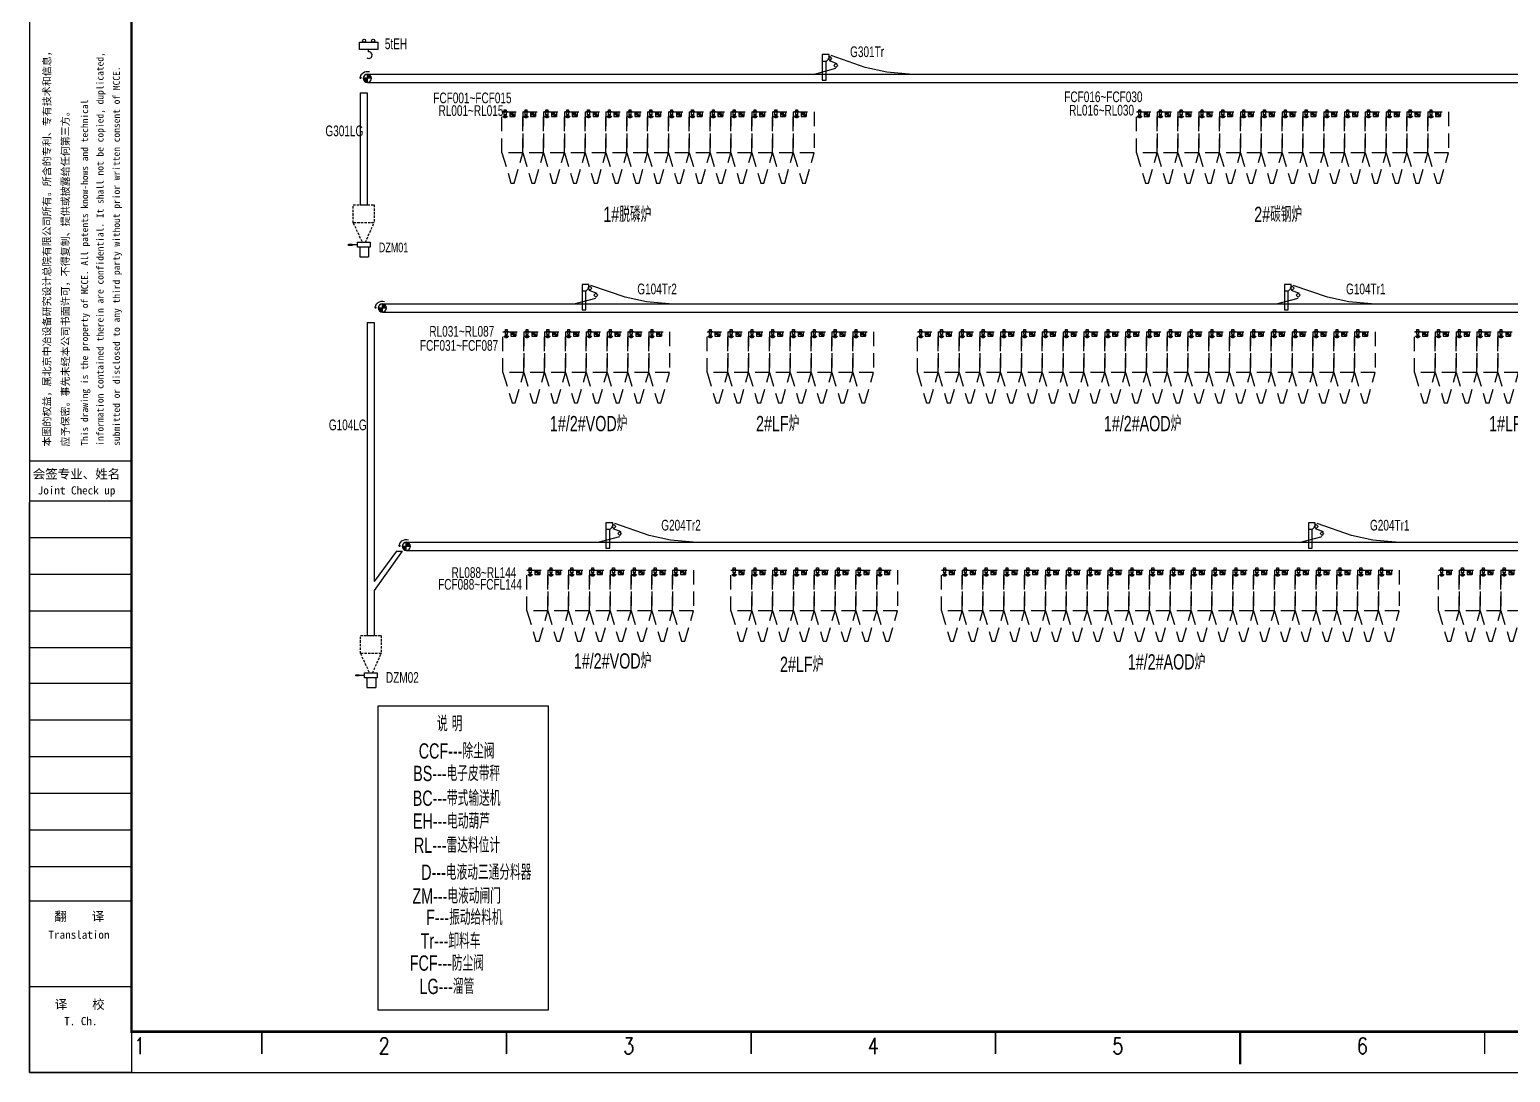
# Model space of a CAD drawing. Extents: x 5264479 to 5898079, y 1841784 to 2289784.
# Drawn here: x 5264479 to 5652008, y 1841784 to 2114662 of the extents above; entities that cross this region are included whole.
import ezdxf
from ezdxf.enums import TextEntityAlignment as Align

# ---------------------------------------------------------------- set-up
doc = ezdxf.new("R2010")
doc.units = 0
doc.header["$LTSCALE"] = 1250
doc.linetypes.add('CENTER', pattern=[2, 1.25, -0.25, 0.25, -0.25])
doc.linetypes.add('DASHED', pattern=[0.75, 0.5, -0.25])
doc.layers.get('0').update_dxf_attribs({"linetype": 'CONTINUOUS'})
for name, color, linetype in [('CH-C', 3, 'CONTINUOUS'), ('CH-SH', 1, 'CONTINUOUS'), ('SB-0003-CNTR-N', 1, 'CENTER'), ('SB-0004-XUXU-N', 6, 'DASHED'), ('TK', 7, 'CONTINUOUS'), ('X-SH', 4, 'CONTINUOUS')]:
    doc.layers.add(name, color=color, linetype=linetype)
doc.styles.add('HEITI', font='')
doc.styles.add('JXH', font='hzasc.shx', dxfattribs={"width": 0.7, "bigfont": 'hztxt.shx'})
doc.styles.add('ROMANS', font='romans.shx', dxfattribs={"width": 0.8, "bigfont": 'hzfs.shx'})
doc.styles.add('ST', font='')
doc.styles.get('HEITI').set_extended_font_data('SimHei')
doc.styles.get('ST').set_extended_font_data('SimSun')

# ---------------------------------------------------------------- blocks, each defined once
blk = doc.blocks.new('A$Cd2b1098d')
at = {"layer": 'X-SH', "linetype": 'Continuous', "ltscale": 14}
h = blk.add_hatch(color=3, dxfattribs=at)
h.dxf.hatch_style = 1
h.paths.add_polyline_path([(457, 727, 0.414214), (187, 457), (457, 457)])
h.paths.add_polyline_path([(457, 187, 0.414214), (727, 457), (457, 457)])
at = {"layer": 'CH-C'}
blk.add_line((457, 187), (457, 727), dxfattribs=at)
blk.add_circle((457, 457), 270, dxfattribs=at)
at = {"layer": 'X-SH', "color": 3, "linetype": 'Continuous', "ltscale": 14}
for p, q in [((187, 457), (727, 457)), ((877, 527), (913, 421)), ((913, 421), (934, 534))]:
    blk.add_line(p, q, dxfattribs=at)
blk.add_arc((457, 457), 457, 355.4913, 107.01639, dxfattribs=at)
blk = doc.blocks.new('A$C53e493b4')
for p, q in [((0, 600), (658, 600)), ((4, 600), (4, 225)), ((4, 215), (4, 15)), ((4, 15), (654, 15)), ((159, 279), (137, 298)), ((159, 336), (144, 322)), ((159, 336), (285, 336)), ((159, 279), (306, 279)), ((339, 492), (317, 368)), ((339, 492), (359, 509)), ((395, 482), (369, 332)), ((395, 482), (383, 502)), ((654, 600), (654, 225)), ((654, 215), (654, 15))]:
    blk.add_line(p, q)
for centre, radius in [((148, 308), 6.95), ((329, 315), 42.9), ((329, 315), 18.4), ((369, 498), 6.95)]:
    blk.add_circle(centre, radius)
for centre, radius, start, end in [((148, 308), 30.5, 68.96053, 291.03947), ((148, 308), 15.1, 104.84787, 220.75987), ((285, 368), 31.8, 270, 282.00779), ((285, 368), 31.8, 337.80601, 0), ((369, 498), 30.5, 328.96053, 191.03947), ((369, 498), 15.1, 14.84787, 130.75987)]:
    blk.add_arc(centre, radius, start, end)
at = {"layer": 'SB-0003-CNTR-N'}
for p, q in [((329, 315), (148, 308)), ((329, 622), (329, 0)), ((369, 498), (329, 315))]:
    blk.add_line(p, q, dxfattribs=at)
at = {"layer": 'SB-0004-XUXU-N'}
for p, q in [((11, 585), (11, 225)), ((11, 572), (285, 336)), ((11, 572), (317, 368)), ((11, 215), (11, 15)), ((61, 535), (292, 336)), ((61, 535), (317, 363)), ((348, 277), (648, 15)), ((352, 279), (634, 29)), ((369, 330), (648, 15)), ((371, 323), (634, 29)), ((648, 215), (648, 15))]:
    blk.add_line(p, q, dxfattribs=at)
blk = doc.blocks.new('A$Cf46c3f6f')
at = {"layer": 'X-SH', "color": 31, "linetype": 'DASHED'}
for p, q in [((0, 1324), (393, 0)), ((533, 0), (908, 1324)), ((393, 0), (533, 0))]:
    blk.add_line(p, q, dxfattribs=at)
blk.add_lwpolyline([(0, 3104), (908, 3104), (908, 1324), (0, 1324)], close=True, dxfattribs=at)
at = {"layer": 'X-SH', "color": 3, "linetype": 'Continuous', "ltscale": 14, "xscale": 0.3333333333333333, "yscale": 0.3333333333333333, "zscale": 0.3333333333333333}
blk.add_blockref('A$C53e493b4', (344, 2903), dxfattribs=at)
blk = doc.blocks.new('A$C94d807fd')
at = {"layer": 'X-SH', "color": 3, "linetype": 'Continuous', "ltscale": 14}
blk.add_lwpolyline([(88, 415), (291, 415), (291, 393), (88, 393)], close=True, dxfattribs=at)
for points in [[(128, 415), (128, 518), (247, 518), (247, 415)], [(247, 393), (247, 188), (128, 188), (128, 393)]]:
    blk.add_lwpolyline(points, dxfattribs=at)
for radius in [188, 148, 108, 67.8]:
    blk.add_arc((188, 188), radius, 210.38887, 329.61113, dxfattribs=at)
blk = doc.blocks.new('A$C3084b969')
at = {"layer": 'X-SH', "color": 1}
blk.add_line((574, 584), (574, 428), dxfattribs=at)
blk.add_lwpolyline([(0, 1062), (1208, 1062), (1208, 584), (0, 584)], close=True, dxfattribs=at)
for centre in [(301, 1163), (897, 1163)]:
    blk.add_circle(centre, 102, dxfattribs=at)
blk.add_arc((609, 215), 215, 229.44721, 99.35513, dxfattribs=at)
blk = doc.blocks.new('A$Cb43084f1')
at = {"layer": 'TK', "color": 2}
for p, q in [((0, 420), (0, 0)), ((0, 0), (594, 0))]:
    blk.add_line(p, q, dxfattribs=at)
at = {"layer": 'TK'}
for p, q in [((0, 150), (25, 150)), ((24.65, 140.13), (0, 140.13)), ((0, 0), (0, 139.83)), ((25, 139.83), (25, 0)), ((24.65, 131.13), (0, 131.13)), ((24.65, 122.13), (0, 122.13)), ((24.65, 113.13), (0, 113.13)), ((24.65, 104.13), (0, 104.13)), ((24.65, 95.43), (0, 95.43)), ((24.65, 86.43), (0, 86.43)), ((24.65, 77.43), (0, 77.43)), ((24.65, 68.43), (0, 68.43)), ((24.65, 59.43), (0, 59.43)), ((24.65, 50.43), (0, 50.43)), ((25, 42), (0, 42)), ((25, 21), (0, 21)), ((311, 10), (404, 10)), ((25, 0), (0, 0))]:
    blk.add_line(p, q, dxfattribs=at)
at = {"layer": 'TK', "const_width": 0.6}
blk.add_lwpolyline([(25, 10), (584, 10), (584, 410), (25, 410)], close=True, dxfattribs=at)
at = {"layer": 'TK'}
for points, const_width in [([(57, 4.5), (57, 10)], 0.4), ([(117, 4.5), (117, 10)], 0.4), ([(177, 4.5), (177, 10)], 0.4), ([(237, 4.5), (237, 10)], 0.4), ([(297, 2), (297, 10)], 0.6), ([(357, 4.5), (357, 10)], 0.4)]:
    blk.add_lwpolyline(points, dxfattribs=dict(at, const_width=const_width))
at = {"layer": 'TK', "style": 'ST'}
for s, height, p in [('本图的权益，属北京中冶设备研究设计总院有限公司所有。所含的专利、专有技术和信息，', 1.8, (5.15, 153.55)), ('information contained therein are confidential. It shall not be copied, duplicated,', 1.71, (18.13, 153.73)), ('submitted or disclosed to any third party without prior written consent of MCCE.', 1.71, (22.14, 153.73)), ('This drawing is the property of MCCE. All patents know-hows and technical', 1.71, (14.35, 153.73)), ('应予保密。事先未经本公司书面许可，不得复制、提供或披露给任何第三方。', 1.8, (9.67, 153.55))]:
    blk.add_text(s, height=height, rotation=90, dxfattribs=at).set_placement(p)
at = {"layer": 'TK', "style": 'HEITI'}
for s, height, p in [('会签专业、姓名', 2.25, (0.76, 145.69)), ('Joint Check up', 2, (2, 141.79))]:
    blk.add_text(s, height=height, dxfattribs=at).set_placement(p)
at = {"layer": 'TK', "style": 'ST'}
for s, height, p in [('翻    译', 2.25, (12.2, 37.17)), ('Translation', 2, (12.11, 32.78)), ('译    校', 2.25, (12.29, 15.56)), ('T. Ch.', 2, (12.57, 11.58))]:
    blk.add_text(s, height=height, dxfattribs=at).set_placement(p, align=Align.CENTER)
at = {"layer": 'TK', "style": 'ROMANS', "width": 0.8}
for s, p in [('1', (27, 4.5)), ('2', (87, 4.5)), ('3', (147, 4.5)), ('4', (207, 4.5)), ('5', (267, 4.5)), ('6', (327, 4.5))]:
    blk.add_text(s, height=4, dxfattribs=at).set_placement(p, align=Align.CENTER)

msp = doc.modelspace()

# ---------------------------------------------------------------- linework, layer by layer
at = {"layer": 'CH-C'}
for p, q in [((5352878, 2102995), (5786180, 2102995)), ((5352878, 2100835), (5788230, 2100835)), ((5356799, 2042878), (5813262, 2042878)), ((5356799, 2040718), (5815313, 2040718)), ((5363067, 1980513), (5821405, 1980513)), ((5363067, 1978353), (5823455, 1978353))]:
    msp.add_line(p, q, dxfattribs=at)
for points in [[(5469858, 2102995), (5475491, 2104531)], [(5472930, 2106323), (5473698, 2107091), (5473698, 2108115), (5471906, 2108115), (5471906, 2101459), (5472930, 2101459), (5472930, 2106323), (5471906, 2106323)], [(5473698, 2106579), (5475746, 2105811)], [(5494691, 2102995), (5488802, 2103507), (5483170, 2104787), (5474210, 2107859)], [(5410078, 2046206), (5410846, 2046974), (5410846, 2047998), (5409054, 2047998), (5409054, 2041342), (5410078, 2041342), (5410078, 2046206), (5409054, 2046206)], [(5410846, 2046462), (5412894, 2045694)], [(5431838, 2042878), (5425950, 2043390), (5420318, 2044670), (5411358, 2047742)], [(5593888, 2046206), (5594656, 2046974), (5594656, 2047998), (5592864, 2047998), (5592864, 2041342), (5593888, 2041342), (5593888, 2046206), (5592864, 2046206)], [(5594656, 2046462), (5596704, 2045694)], [(5615648, 2042878), (5609760, 2043390), (5604128, 2044670), (5595168, 2047742)], [(5407006, 2042878), (5412638, 2044414)], [(5590816, 2042878), (5596448, 2044414)], [(5416346, 1983841), (5417114, 1984609), (5417114, 1985633), (5415322, 1985633), (5415322, 1978977), (5416346, 1978977), (5416346, 1983841), (5415322, 1983841)], [(5438106, 1980513), (5432218, 1981025), (5426586, 1982305), (5417626, 1985377)], [(5600156, 1983841), (5600924, 1984609), (5600924, 1985633), (5599132, 1985633), (5599132, 1978977), (5600156, 1978977), (5600156, 1983841), (5599132, 1983841)], [(5621916, 1980513), (5616028, 1981025), (5610396, 1982305), (5601436, 1985377)], [(5413274, 1980513), (5418906, 1982049)], [(5417114, 1984097), (5419162, 1983329)], [(5597084, 1980513), (5602716, 1982049)], [(5600924, 1984097), (5602972, 1983329)]]:
    msp.add_lwpolyline(points, dxfattribs=at)
for points in [[(5473443, 2107091), (5473954, 2106579), (5474467, 2107091), (5473954, 2107603)], [(5474978, 2105299), (5475491, 2104787), (5476002, 2105299), (5475491, 2105811)], [(5410590, 2046974), (5411102, 2046462), (5411614, 2046974), (5411102, 2047486)], [(5594400, 2046974), (5594912, 2046462), (5595424, 2046974), (5594912, 2047486)], [(5412126, 2045182), (5412638, 2044670), (5413150, 2045182), (5412638, 2045694)], [(5595936, 2045182), (5596448, 2044670), (5596960, 2045182), (5596448, 2045694)], [(5416858, 1984609), (5417370, 1984097), (5417882, 1984609), (5417370, 1985121)], [(5600668, 1984609), (5601180, 1984097), (5601692, 1984609), (5601180, 1985121)], [(5418394, 1982817), (5418906, 1982305), (5419418, 1982817), (5418906, 1983329)], [(5602204, 1982817), (5602716, 1982305), (5603228, 1982817), (5602716, 1983329)]]:
    msp.add_lwpolyline(points, close=True, dxfattribs=at)
at = {"layer": 'X-SH', "color": 3, "linetype": 'Continuous', "ltscale": 14}
for p, q in [((5350972, 2098083), (5352810, 2098083)), ((5350972, 2098083), (5350972, 2068816)), ((5352810, 2098083), (5352810, 2068816)), ((5350972, 2068816), (5352810, 2068816)), ((5350266, 2058362), (5348842, 2058362)), ((5350882, 2057716), (5350882, 2055203)), ((5350882, 2055203), (5353206, 2055203)), ((5353206, 2057716), (5353206, 2055203)), ((5352844, 2037977), (5352844, 1956137)), ((5352844, 2037977), (5354682, 2037977)), ((5354682, 2037977), (5354682, 1970265)), ((5361986, 1978180), (5354682, 1967880)), ((5360467, 1978180), (5354682, 1970265)), ((5360467, 1978180), (5361986, 1978180)), ((5354682, 1967880), (5354682, 1956137)), ((5352844, 1956137), (5354682, 1956137)), ((5352138, 1945683), (5350713, 1945683)), ((5352753, 1945037), (5352753, 1942524)), ((5352753, 1942524), (5355077, 1942524)), ((5355077, 1945037), (5355077, 1942524))]:
    msp.add_line(p, q, dxfattribs=at)
at = {"layer": 'X-SH', "color": 31, "linetype": 'DASHED'}
for p, q in [((5349168, 2064098), (5351526, 2059008)), ((5352365, 2059008), (5354615, 2064098)), ((5351526, 2059008), (5352365, 2059008)), ((5351039, 1951419), (5353397, 1946330)), ((5354237, 1946330), (5356487, 1951419)), ((5353397, 1946330), (5354237, 1946330))]:
    msp.add_line(p, q, dxfattribs=at)
for points in [[(5349168, 2068816), (5354615, 2068816), (5354615, 2064098), (5349168, 2064098)], [(5351039, 1956137), (5356487, 1956137), (5356487, 1951419), (5351039, 1951419)]]:
    msp.add_lwpolyline(points, close=True, dxfattribs=at)
at = {"layer": 'X-SH', "color": 3, "linetype": 'Continuous', "ltscale": 14}
for points in [[(5348871, 2058196), (5347955, 2058196), (5347955, 2058496), (5348871, 2058496)], [(5350266, 2059008), (5353597, 2059008), (5353597, 2057716), (5350266, 2057716)], [(5350742, 1945517), (5349826, 1945517), (5349826, 1945817), (5350742, 1945817)], [(5352138, 1946330), (5355469, 1946330), (5355469, 1945037), (5352138, 1945037)], [(5355671, 1937705), (5400200, 1937705), (5400200, 1858085), (5355671, 1858085)]]:
    msp.add_lwpolyline(points, close=True, dxfattribs=at)

# ---------------------------------------------------------------- block references
at = {"layer": 'CH-SH', "color": 7, "lineweight": 50, "ltscale": 0.5, "xscale": 4, "yscale": 4, "zscale": 4}
msp.add_blockref('A$C3084b969', (5350814, 2107115), dxfattribs=at)
at = {"layer": 'X-SH', "color": 1, "xscale": 1066.666666666667, "yscale": 1066.666666666667, "zscale": 1066.666666666667}
msp.add_blockref('A$Cb43084f1', (5264479, 1841784), dxfattribs=at)
at = {"layer": 'X-SH', "color": 3, "linetype": 'Continuous', "ltscale": 14}
for name, p, xscale, yscale, zscale in [('A$Cd2b1098d', (5354706, 2100087), -4, 4, 4), ('A$Cf46c3f6f', (5388086, 2074502), 6, 6, 6), ('A$C94d807fd', (5388188, 2091633), 4, 4, 4), ('A$C53e493b4', (5390152, 2091922), 2, 2, 2), ('A$Cf46c3f6f', (5393533, 2074502), 6, 6, 6), ('A$C94d807fd', (5393635, 2091633), 4, 4, 4), ('A$C53e493b4', (5395599, 2091922), 2, 2, 2), ('A$Cf46c3f6f', (5398981, 2074502), 6, 6, 6), ('A$C94d807fd', (5399082, 2091633), 4, 4, 4), ('A$C53e493b4', (5401046, 2091922), 2, 2, 2), ('A$Cf46c3f6f', (5404428, 2074502), 6, 6, 6), ('A$C94d807fd', (5404530, 2091633), 4, 4, 4), ('A$C53e493b4', (5406494, 2091922), 2, 2, 2), ('A$Cf46c3f6f', (5409875, 2074502), 6, 6, 6), ('A$C94d807fd', (5409977, 2091633), 4, 4, 4), ('A$C53e493b4', (5411941, 2091922), 2, 2, 2), ('A$Cf46c3f6f', (5415323, 2074502), 6, 6, 6), ('A$C94d807fd', (5415424, 2091633), 4, 4, 4), ('A$C53e493b4', (5417388, 2091922), 2, 2, 2), ('A$Cf46c3f6f', (5420770, 2074502), 6, 6, 6), ('A$C94d807fd', (5420872, 2091633), 4, 4, 4), ('A$C53e493b4', (5422836, 2091922), 2, 2, 2), ('A$Cf46c3f6f', (5426217, 2074502), 6, 6, 6), ('A$C94d807fd', (5426319, 2091633), 4, 4, 4), ('A$C53e493b4', (5428283, 2091922), 2, 2, 2), ('A$Cf46c3f6f', (5431665, 2074502), 6, 6, 6), ('A$C94d807fd', (5431766, 2091633), 4, 4, 4), ('A$C53e493b4', (5433730, 2091922), 2, 2, 2), ('A$Cf46c3f6f', (5437112, 2074502), 6, 6, 6), ('A$C94d807fd', (5437214, 2091633), 4, 4, 4), ('A$C53e493b4', (5439178, 2091922), 2, 2, 2), ('A$Cf46c3f6f', (5442559, 2074502), 6, 6, 6), ('A$C94d807fd', (5442661, 2091633), 4, 4, 4), ('A$C53e493b4', (5444625, 2091922), 2, 2, 2), ('A$Cf46c3f6f', (5448007, 2074502), 6, 6, 6), ('A$C94d807fd', (5448108, 2091633), 4, 4, 4), ('A$C53e493b4', (5450072, 2091922), 2, 2, 2), ('A$Cf46c3f6f', (5453454, 2074502), 6, 6, 6), ('A$C94d807fd', (5453556, 2091633), 4, 4, 4), ('A$C53e493b4', (5455520, 2091922), 2, 2, 2), ('A$Cf46c3f6f', (5458901, 2074502), 6, 6, 6), ('A$C94d807fd', (5459003, 2091633), 4, 4, 4), ('A$C53e493b4', (5460967, 2091922), 2, 2, 2), ('A$Cf46c3f6f', (5464349, 2074502), 6, 6, 6), ('A$C94d807fd', (5464450, 2091633), 4, 4, 4), ('A$C53e493b4', (5466414, 2091922), 2, 2, 2), ('A$Cf46c3f6f', (5554117, 2074502), 6, 6, 6), ('A$C94d807fd', (5554219, 2091633), 4, 4, 4), ('A$C53e493b4', (5556182, 2091922), 2, 2, 2), ('A$Cf46c3f6f', (5559564, 2074502), 6, 6, 6), ('A$C94d807fd', (5559666, 2091633), 4, 4, 4), ('A$C53e493b4', (5561630, 2091922), 2, 2, 2), ('A$Cf46c3f6f', (5565012, 2074502), 6, 6, 6), ('A$C94d807fd', (5565113, 2091633), 4, 4, 4), ('A$C53e493b4', (5567077, 2091922), 2, 2, 2), ('A$Cf46c3f6f', (5570459, 2074502), 6, 6, 6), ('A$C94d807fd', (5570561, 2091633), 4, 4, 4), ('A$C53e493b4', (5572525, 2091922), 2, 2, 2), ('A$Cf46c3f6f', (5575906, 2074502), 6, 6, 6), ('A$C94d807fd', (5576008, 2091633), 4, 4, 4), ('A$C53e493b4', (5577972, 2091922), 2, 2, 2), ('A$Cf46c3f6f', (5581354, 2074502), 6, 6, 6), ('A$C94d807fd', (5581455, 2091633), 4, 4, 4), ('A$C53e493b4', (5583419, 2091922), 2, 2, 2), ('A$Cf46c3f6f', (5586801, 2074502), 6, 6, 6), ('A$C94d807fd', (5586903, 2091633), 4, 4, 4), ('A$C53e493b4', (5588867, 2091922), 2, 2, 2), ('A$Cf46c3f6f', (5592248, 2074502), 6, 6, 6), ('A$C94d807fd', (5592350, 2091633), 4, 4, 4), ('A$C53e493b4', (5594314, 2091922), 2, 2, 2), ('A$Cf46c3f6f', (5597696, 2074502), 6, 6, 6), ('A$C94d807fd', (5597797, 2091633), 4, 4, 4), ('A$C53e493b4', (5599761, 2091922), 2, 2, 2), ('A$Cf46c3f6f', (5603143, 2074502), 6, 6, 6), ('A$C94d807fd', (5603245, 2091633), 4, 4, 4), ('A$C53e493b4', (5605209, 2091922), 2, 2, 2), ('A$Cf46c3f6f', (5608590, 2074502), 6, 6, 6), ('A$C94d807fd', (5608692, 2091633), 4, 4, 4), ('A$C53e493b4', (5610656, 2091922), 2, 2, 2), ('A$Cf46c3f6f', (5614038, 2074502), 6, 6, 6), ('A$C94d807fd', (5614139, 2091633), 4, 4, 4), ('A$C53e493b4', (5616103, 2091922), 2, 2, 2), ('A$Cf46c3f6f', (5619485, 2074502), 6, 6, 6), ('A$C94d807fd', (5619587, 2091633), 4, 4, 4), ('A$C53e493b4', (5621551, 2091922), 2, 2, 2), ('A$Cf46c3f6f', (5624932, 2074502), 6, 6, 6), ('A$C94d807fd', (5625034, 2091633), 4, 4, 4), ('A$C53e493b4', (5626998, 2091922), 2, 2, 2), ('A$Cf46c3f6f', (5630380, 2074502), 6, 6, 6), ('A$C94d807fd', (5630481, 2091633), 4, 4, 4), ('A$C53e493b4', (5632445, 2091922), 2, 2, 2), ('A$Cd2b1098d', (5358627, 2039970), -4, 4, 4), ('A$Cf46c3f6f', (5388367, 2016966), 6, 6, 6), ('A$C94d807fd', (5388469, 2034097), 4, 4, 4), ('A$C53e493b4', (5390433, 2034386), 2, 2, 2), ('A$Cf46c3f6f', (5393814, 2016966), 6, 6, 6), ('A$C94d807fd', (5393916, 2034097), 4, 4, 4), ('A$C53e493b4', (5395880, 2034386), 2, 2, 2), ('A$Cf46c3f6f', (5399262, 2016966), 6, 6, 6), ('A$C94d807fd', (5399363, 2034097), 4, 4, 4), ('A$C53e493b4', (5401327, 2034386), 2, 2, 2), ('A$Cf46c3f6f', (5404709, 2016966), 6, 6, 6), ('A$C94d807fd', (5404811, 2034097), 4, 4, 4), ('A$C53e493b4', (5406775, 2034386), 2, 2, 2), ('A$Cf46c3f6f', (5410156, 2016966), 6, 6, 6), ('A$C94d807fd', (5410258, 2034097), 4, 4, 4), ('A$C53e493b4', (5412222, 2034386), 2, 2, 2), ('A$Cf46c3f6f', (5415604, 2016966), 6, 6, 6), ('A$C94d807fd', (5415705, 2034097), 4, 4, 4), ('A$C53e493b4', (5417669, 2034386), 2, 2, 2), ('A$Cf46c3f6f', (5421051, 2016966), 6, 6, 6), ('A$C94d807fd', (5421153, 2034097), 4, 4, 4), ('A$C53e493b4', (5423117, 2034386), 2, 2, 2), ('A$Cf46c3f6f', (5426498, 2016966), 6, 6, 6), ('A$C94d807fd', (5426600, 2034097), 4, 4, 4), ('A$C53e493b4', (5428564, 2034386), 2, 2, 2), ('A$Cf46c3f6f', (5441763, 2016966), 6, 6, 6), ('A$C94d807fd', (5441864, 2034097), 4, 4, 4), ('A$Cf46c3f6f', (5447210, 2016966), 6, 6, 6), ('A$C94d807fd', (5447312, 2034097), 4, 4, 4), ('A$Cf46c3f6f', (5452657, 2016966), 6, 6, 6), ('A$C94d807fd', (5452759, 2034097), 4, 4, 4), ('A$Cf46c3f6f', (5458105, 2016966), 6, 6, 6), ('A$C94d807fd', (5458206, 2034097), 4, 4, 4), ('A$Cf46c3f6f', (5463552, 2016966), 6, 6, 6), ('A$C94d807fd', (5463654, 2034097), 4, 4, 4), ('A$Cf46c3f6f', (5468999, 2016966), 6, 6, 6), ('A$C94d807fd', (5469101, 2034097), 4, 4, 4), ('A$Cf46c3f6f', (5474447, 2016966), 6, 6, 6), ('A$C94d807fd', (5474548, 2034097), 4, 4, 4), ('A$Cf46c3f6f', (5479894, 2016966), 6, 6, 6), ('A$C94d807fd', (5479996, 2034097), 4, 4, 4), ('A$Cf46c3f6f', (5496820, 2016966), 6, 6, 6), ('A$C94d807fd', (5496922, 2034097), 4, 4, 4), ('A$Cf46c3f6f', (5502268, 2016966), 6, 6, 6), ('A$C94d807fd', (5502369, 2034097), 4, 4, 4), ('A$Cf46c3f6f', (5507715, 2016966), 6, 6, 6), ('A$C94d807fd', (5507817, 2034097), 4, 4, 4), ('A$Cf46c3f6f', (5513162, 2016966), 6, 6, 6), ('A$C94d807fd', (5513264, 2034097), 4, 4, 4), ('A$Cf46c3f6f', (5518610, 2016966), 6, 6, 6), ('A$C94d807fd', (5518711, 2034097), 4, 4, 4), ('A$Cf46c3f6f', (5524057, 2016966), 6, 6, 6), ('A$C94d807fd', (5524159, 2034097), 4, 4, 4), ('A$Cf46c3f6f', (5529504, 2016966), 6, 6, 6), ('A$C94d807fd', (5529606, 2034097), 4, 4, 4), ('A$Cf46c3f6f', (5534952, 2016966), 6, 6, 6), ('A$C94d807fd', (5535053, 2034097), 4, 4, 4), ('A$Cf46c3f6f', (5540399, 2016966), 6, 6, 6), ('A$C94d807fd', (5540501, 2034097), 4, 4, 4), ('A$Cf46c3f6f', (5545846, 2016966), 6, 6, 6), ('A$C94d807fd', (5545948, 2034097), 4, 4, 4), ('A$Cf46c3f6f', (5551294, 2016966), 6, 6, 6), ('A$C94d807fd', (5551395, 2034097), 4, 4, 4), ('A$Cf46c3f6f', (5556741, 2016966), 6, 6, 6), ('A$C94d807fd', (5556843, 2034097), 4, 4, 4), ('A$Cf46c3f6f', (5562188, 2016966), 6, 6, 6), ('A$C94d807fd', (5562290, 2034097), 4, 4, 4), ('A$Cf46c3f6f', (5567636, 2016966), 6, 6, 6), ('A$C94d807fd', (5567737, 2034097), 4, 4, 4), ('A$Cf46c3f6f', (5573083, 2016966), 6, 6, 6), ('A$C94d807fd', (5573185, 2034097), 4, 4, 4), ('A$Cf46c3f6f', (5578530, 2016966), 6, 6, 6), ('A$C94d807fd', (5578632, 2034097), 4, 4, 4), ('A$Cf46c3f6f', (5583978, 2016966), 6, 6, 6), ('A$C94d807fd', (5584079, 2034097), 4, 4, 4), ('A$Cf46c3f6f', (5589425, 2016966), 6, 6, 6), ('A$C94d807fd', (5589527, 2034097), 4, 4, 4), ('A$Cf46c3f6f', (5594872, 2016966), 6, 6, 6), ('A$C94d807fd', (5594974, 2034097), 4, 4, 4), ('A$Cf46c3f6f', (5600320, 2016966), 6, 6, 6), ('A$C94d807fd', (5600421, 2034097), 4, 4, 4), ('A$Cf46c3f6f', (5605767, 2016966), 6, 6, 6), ('A$C94d807fd', (5605869, 2034097), 4, 4, 4), ('A$Cf46c3f6f', (5611214, 2016966), 6, 6, 6), ('A$C94d807fd', (5611316, 2034097), 4, 4, 4), ('A$Cf46c3f6f', (5626913, 2016966), 6, 6, 6), ('A$C94d807fd', (5627015, 2034097), 4, 4, 4), ('A$Cf46c3f6f', (5632360, 2016966), 6, 6, 6), ('A$C94d807fd', (5632462, 2034097), 4, 4, 4), ('A$Cf46c3f6f', (5637808, 2016966), 6, 6, 6), ('A$C94d807fd', (5637909, 2034097), 4, 4, 4), ('A$Cf46c3f6f', (5643255, 2016966), 6, 6, 6), ('A$C94d807fd', (5643357, 2034097), 4, 4, 4), ('A$Cf46c3f6f', (5648702, 2016966), 6, 6, 6), ('A$C94d807fd', (5648804, 2034097), 4, 4, 4), ('A$Cd2b1098d', (5364896, 1977605), -4, 4, 4), ('A$Cf46c3f6f', (5394635, 1954601), 6, 6, 6), ('A$C94d807fd', (5394737, 1971732), 4, 4, 4), ('A$Cf46c3f6f', (5400083, 1954601), 6, 6, 6), ('A$C94d807fd', (5400184, 1971732), 4, 4, 4), ('A$Cf46c3f6f', (5405530, 1954601), 6, 6, 6), ('A$C94d807fd', (5405632, 1971732), 4, 4, 4), ('A$Cf46c3f6f', (5410977, 1954601), 6, 6, 6), ('A$C94d807fd', (5411079, 1971732), 4, 4, 4), ('A$Cf46c3f6f', (5416425, 1954601), 6, 6, 6), ('A$C94d807fd', (5416526, 1971732), 4, 4, 4), ('A$Cf46c3f6f', (5421872, 1954601), 6, 6, 6), ('A$C94d807fd', (5421974, 1971732), 4, 4, 4), ('A$Cf46c3f6f', (5427319, 1954601), 6, 6, 6), ('A$C94d807fd', (5427421, 1971732), 4, 4, 4), ('A$Cf46c3f6f', (5432767, 1954601), 6, 6, 6), ('A$C94d807fd', (5432868, 1971732), 4, 4, 4), ('A$Cf46c3f6f', (5448031, 1954601), 6, 6, 6), ('A$C94d807fd', (5448133, 1971732), 4, 4, 4), ('A$Cf46c3f6f', (5453478, 1954601), 6, 6, 6), ('A$C94d807fd', (5453580, 1971732), 4, 4, 4), ('A$Cf46c3f6f', (5458926, 1954601), 6, 6, 6), ('A$C94d807fd', (5459027, 1971732), 4, 4, 4), ('A$Cf46c3f6f', (5464373, 1954601), 6, 6, 6), ('A$C94d807fd', (5464475, 1971732), 4, 4, 4), ('A$Cf46c3f6f', (5469820, 1954601), 6, 6, 6), ('A$C94d807fd', (5469922, 1971732), 4, 4, 4), ('A$Cf46c3f6f', (5475268, 1954601), 6, 6, 6), ('A$C94d807fd', (5475369, 1971732), 4, 4, 4), ('A$Cf46c3f6f', (5480715, 1954601), 6, 6, 6), ('A$C94d807fd', (5480817, 1971732), 4, 4, 4), ('A$Cf46c3f6f', (5486162, 1954601), 6, 6, 6), ('A$C94d807fd', (5486264, 1971732), 4, 4, 4), ('A$Cf46c3f6f', (5503088, 1954601), 6, 6, 6), ('A$C94d807fd', (5503190, 1971732), 4, 4, 4), ('A$Cf46c3f6f', (5508536, 1954601), 6, 6, 6), ('A$C94d807fd', (5508637, 1971732), 4, 4, 4), ('A$Cf46c3f6f', (5513983, 1954601), 6, 6, 6), ('A$C94d807fd', (5514085, 1971732), 4, 4, 4), ('A$Cf46c3f6f', (5519430, 1954601), 6, 6, 6), ('A$C94d807fd', (5519532, 1971732), 4, 4, 4), ('A$Cf46c3f6f', (5524878, 1954601), 6, 6, 6), ('A$C94d807fd', (5524979, 1971732), 4, 4, 4), ('A$Cf46c3f6f', (5530325, 1954601), 6, 6, 6), ('A$C94d807fd', (5530427, 1971732), 4, 4, 4), ('A$Cf46c3f6f', (5535773, 1954601), 6, 6, 6), ('A$C94d807fd', (5535874, 1971732), 4, 4, 4), ('A$Cf46c3f6f', (5541220, 1954601), 6, 6, 6), ('A$C94d807fd', (5541321, 1971732), 4, 4, 4), ('A$Cf46c3f6f', (5546667, 1954601), 6, 6, 6), ('A$C94d807fd', (5546769, 1971732), 4, 4, 4), ('A$Cf46c3f6f', (5552115, 1954601), 6, 6, 6), ('A$C94d807fd', (5552216, 1971732), 4, 4, 4), ('A$Cf46c3f6f', (5557562, 1954601), 6, 6, 6), ('A$C94d807fd', (5557664, 1971732), 4, 4, 4), ('A$Cf46c3f6f', (5563009, 1954601), 6, 6, 6), ('A$C94d807fd', (5563111, 1971732), 4, 4, 4), ('A$Cf46c3f6f', (5568457, 1954601), 6, 6, 6), ('A$C94d807fd', (5568558, 1971732), 4, 4, 4), ('A$Cf46c3f6f', (5573904, 1954601), 6, 6, 6), ('A$C94d807fd', (5574006, 1971732), 4, 4, 4), ('A$Cf46c3f6f', (5579351, 1954601), 6, 6, 6), ('A$C94d807fd', (5579453, 1971732), 4, 4, 4), ('A$Cf46c3f6f', (5584799, 1954601), 6, 6, 6), ('A$C94d807fd', (5584900, 1971732), 4, 4, 4), ('A$Cf46c3f6f', (5590246, 1954601), 6, 6, 6), ('A$C94d807fd', (5590348, 1971732), 4, 4, 4), ('A$Cf46c3f6f', (5595693, 1954601), 6, 6, 6), ('A$C94d807fd', (5595795, 1971732), 4, 4, 4), ('A$Cf46c3f6f', (5601141, 1954601), 6, 6, 6), ('A$C94d807fd', (5601242, 1971732), 4, 4, 4), ('A$Cf46c3f6f', (5606588, 1954601), 6, 6, 6), ('A$C94d807fd', (5606690, 1971732), 4, 4, 4), ('A$Cf46c3f6f', (5612035, 1954601), 6, 6, 6), ('A$C94d807fd', (5612137, 1971732), 4, 4, 4), ('A$Cf46c3f6f', (5617483, 1954601), 6, 6, 6), ('A$C94d807fd', (5617584, 1971732), 4, 4, 4), ('A$Cf46c3f6f', (5633181, 1954601), 6, 6, 6), ('A$C94d807fd', (5633283, 1971732), 4, 4, 4), ('A$Cf46c3f6f', (5638629, 1954601), 6, 6, 6), ('A$C94d807fd', (5638730, 1971732), 4, 4, 4), ('A$Cf46c3f6f', (5644076, 1954601), 6, 6, 6), ('A$C94d807fd', (5644178, 1971732), 4, 4, 4), ('A$Cf46c3f6f', (5649523, 1954601), 6, 6, 6), ('A$C94d807fd', (5649625, 1971732), 4, 4, 4)]:
    msp.add_blockref(name, p, dxfattribs=dict(at, xscale=xscale, yscale=yscale, zscale=zscale))

# ---------------------------------------------------------------- texts
at = {"layer": 'CH-C', "style": 'JXH', "width": 0.7}
msp.add_text('DZM01', height=2509.2, dxfattribs=at).set_placement((5355868, 2056410))
at = {"layer": 'CH-SH', "color": 7, "ltscale": 0.5, "style": 'JXH', "width": 0.7}
for s, height, p in [('5tEH', 2800, (5357446, 2109539)), ('G301Tr', 2800, (5479210, 2107478)), ('FCF001~FCF015', 2800, (5370138, 2095386)), ('FCF016~FCF030', 2800, (5535260, 2095686)), ('RL001~RL015', 2800, (5371494, 2092077)), ('RL016~RL030', 2800, (5536529, 2092176)), ('G301LG', 2800, (5341894, 2086765)), ('1#脱磷炉', 4000, (5414626, 2064311)), ('2#碳钢炉', 4000, (5584968, 2064311)), ('G104Tr2', 2800, (5423514, 2045398)), ('G104Tr1', 2800, (5608995, 2045398)), ('RL031~RL087', 2800, (5369097, 2034306)), ('FCF031~FCF087', 2800, (5366637, 2030620)), ('G104LG', 2800, (5342784, 2009828)), ('1#/2#VOD炉', 4000, (5400641, 2009570)), ('2#LF炉', 4000, (5454596, 2009570)), ('1#/2#AOD炉', 4000, (5545609, 2009570)), ('1#LF炉', 4000, (5646438, 2009570)), ('G204Tr2', 2800, (5429782, 1983578)), ('G204Tr1', 2800, (5615263, 1983578)), ('RL088~RL144', 2800, (5374895, 1971177)), ('FCF088~FCFL144', 2800, (5371389, 1968101)), ('1#/2#VOD炉', 4000, (5406910, 1947446)), ('2#LF炉', 4000, (5460864, 1946567)), ('1#/2#AOD炉', 4000, (5551878, 1947212)), ('DZM02', 2800, (5357739, 1943731))]:
    msp.add_text(s, height=height, dxfattribs=at).set_placement(p)
for s, p in [('说 明', (5374416, 1931031)), ('CCF---除尘阀', (5376232, 1923899)), ('BS---电子皮带秤', (5376232, 1918019)), ('BC---带式输送机', (5376228, 1911534)), ('EH---电动葫芦', (5374869, 1905534)), ('RL---雷达料位计', (5376332, 1899234)), ('D---电液动三通分料器', (5381391, 1892159)), ('ZM---电液动闸门', (5376233, 1885949)), ('F---振动给料机', (5378246, 1880351)), ('Tr---卸料车', (5374640, 1874194)), ('FCF---防尘阀', (5373685, 1868389)), ('LG---溜管', (5373685, 1862281))]:
    msp.add_text(s, height=4000, dxfattribs=at).set_placement(p, align=Align.CENTER)

doc.saveas('drawing.dxf')
